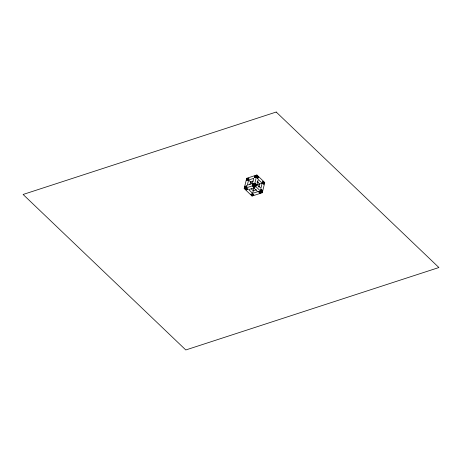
<?xml version="1.0" encoding="UTF-8"?>
<svg xmlns="http://www.w3.org/2000/svg" width="462" height="462" viewBox="0 0 462 462"><rect width="100%" height="100%" fill="white"/><g stroke="black" fill="none" stroke-linecap="round" stroke-linejoin="round"><path stroke-width="0.69" d="M246.263 189.865L246.39 189.356L245.207 188.225L245.079 188.733L246.263 189.865L247.799 189.368L247.921 188.854L245.882 189.518M253.915 187.376L254.036 186.862L255.567 186.365L255.44 186.879L253.915 187.376L252.731 186.244L253.228 184.199L254.25 183.864M253.713 195.022L252.529 193.89L250.999 194.392L252.183 195.524L253.713 195.022L253.84 194.514L251.802 195.178L252.177 193.642M260.349 192.897L258.772 191.389L258.645 191.903L259.829 193.029L260.204 191.499M244.179 188.525L246.691 178.297L256.884 174.977L264.772 182.519L262.26 192.746L252.067 196.067L244.179 188.525L254.371 185.204L256.884 174.977M246.72 185.816L245.189 186.313L244.814 187.843L246.338 187.347L246.72 185.816L247.112 186.192L245.074 186.856L246.258 187.988M246.696 180.174L247.072 178.644L248.602 178.147L248.227 179.678L246.696 180.174L247.089 180.555L247.592 178.511L248.775 179.637M245.334 187.711L245.582 186.688M248.608 180.024L247.355 185.135L252.448 183.478L253.707 178.361L248.608 180.024L252.558 183.795M246.39 189.356L246.644 188.334M249.959 184.465L250.583 181.907L253.13 181.081M252.835 183.824L252.454 185.354L253.985 184.858L254.36 183.322L252.835 183.824L254.019 184.956M256.248 175.652L254.718 176.155L254.343 177.685L255.867 177.189L256.248 175.652L257.825 177.165M254.862 177.552L255.238 176.016M252.645 193.347L257.744 191.69L253.8 187.918L248.7 189.576L252.645 193.347L254.06 187.595M252.067 196.067L252.558 193.988M255.267 183.535L254.891 185.071L256.075 186.203L256.45 184.667L255.267 183.535L254.758 183.703L255.942 184.835L255.688 185.857M257.149 175.866L256.774 177.402L257.958 178.528L258.333 176.998L257.149 175.866L255.111 176.53M252.702 195.391L252.957 194.363M257.45 178.696L257.952 176.651L256.422 177.148M258.997 186.579L259.627 184.02L257.161 181.664M262.173 183.189L260.915 188.305L256.97 184.534L258.229 179.418L262.173 183.189L256.439 185.06M261.994 191.857L262.37 190.321L261.186 189.195L260.811 190.725L261.994 191.857L259.956 192.521M263.069 181.52L262.693 183.056L263.877 184.188L264.252 182.652L263.069 181.52L262.56 181.687L264.137 183.195L262.607 183.697M260.476 192.388L260.724 191.366L262.254 190.87L260.678 189.356L261.186 189.195M261.862 190.488L261.48 192.025L260.695 191.268M263.369 184.355L263.871 182.311L262.849 182.64M248.995 178.523L246.956 179.187L247.748 179.937M256.803 177.495L258.333 176.998M257.068 182.502L258.345 182.086M254.926 185.164L256.45 184.667M245.079 188.733L246.616 188.236L247.799 189.368M252.731 186.244L254.256 185.747L255.44 186.879M262.722 183.154L264.252 182.652M258.414 186.943L259.684 186.527M256.456 189.755L253.274 190.794L251.299 188.906M260.839 190.823L262.37 190.321M258.645 191.903L260.175 191.401L261.359 192.533L259.829 193.029M253.245 186.111L254.036 186.862L254.418 185.331L255.336 186.209M255.867 177.189L256.266 177.564M254.718 176.155L256.295 177.662M254.371 185.204L262.26 192.746M246.691 178.297L248.256 179.776M245.189 186.313L246.373 187.445M251.126 193.878L252.31 195.01M276.201 112.035L23.1 194.473L185.799 349.965L438.9 267.527L276.201 112.035"/></g></svg>
